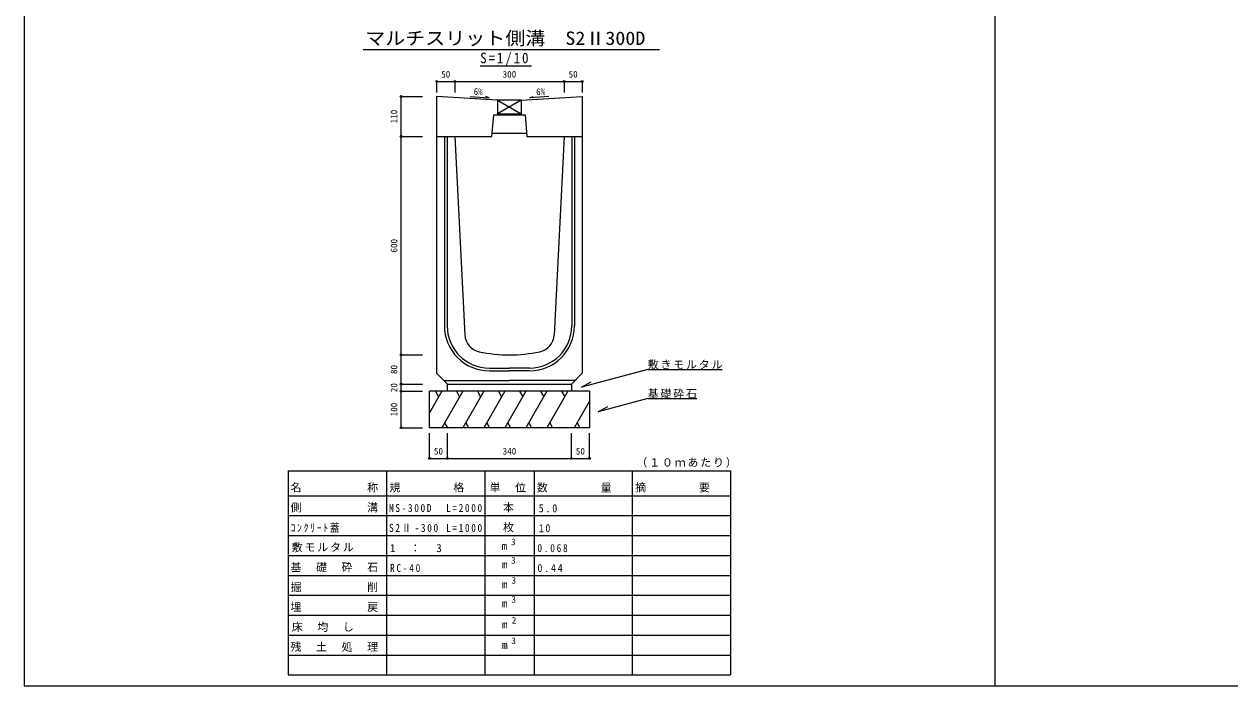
# Model space of a CAD drawing. Units: millimetres at full size, sheet at 1:10. Extents: x -3860 to 4140, y -1901 to 1766.
# Drawn here: x -3860 to -548, y -1901 to -83 of the extents above; entities that cross this region are included whole.
import ezdxf
from ezdxf.enums import TextEntityAlignment as Align

# ---------------------------------------------------------------- set-up
doc = ezdxf.new("R2010")
doc.units = ezdxf.units.MM
doc.header["$LTSCALE"] = 10
doc.header["$PDMODE"] = 32
doc.header["$PDSIZE"] = 5
doc.layers.add('0-0_通り芯', color=7, linetype='Continuous', lineweight=18)
doc.layers.add('0-1_躯体', color=4, linetype='Continuous')
doc.styles.add('ＭＳ ゴシック', font='')
doc.styles.get('ＭＳ ゴシック').set_extended_font_data('MS Gothic')

msp = doc.modelspace()

# ---------------------------------------------------------------- linework, layer by layer
at = {"layer": '0-0_通り芯', "color": 2}
for p, q in [((-3860.3, 1765.63), (-3860.3, -1901.04)), ((-3860.3, -1901.04), (4139.7, -1901.04))]:
    msp.add_line(p, q, dxfattribs=at)
at = {"layer": '0-0_通り芯', "color": 4}
msp.add_line((-1193.64, 1765.63), (-1193.64, -1901.04), dxfattribs=at)
at = {"layer": '0-0_通り芯'}
for p, q in [((-2928.8, -152.7), (-2114.8, -152.7)), ((-2607.41, -197.42), (-2466.44, -197.42)), ((-2147.19, -1031.83), (-2328.7, -1080.46)), ((-2147.19, -1031.83), (-1942.19, -1031.83)), ((-2712.92, -1091.6), (-2746.97, -1150.58)), ((-2746.97, -1191.6), (-2746.97, -1091.6)), ((-2306.97, -1091.6), (-2746.97, -1091.6)), ((-2730.22, -1091.6), (-2721.57, -1106.59)), ((-2655.18, -1091.6), (-2712.92, -1191.6)), ((-2696.97, -1091.6), (-2696.97, -1071.6)), ((-2672.49, -1091.6), (-2663.84, -1106.59)), ((-2597.45, -1091.6), (-2655.18, -1191.6)), ((-2614.75, -1091.6), (-2606.1, -1106.59)), ((-2539.71, -1091.6), (-2597.45, -1191.6)), ((-2557.02, -1091.6), (-2548.37, -1106.59)), ((-2481.98, -1091.6), (-2539.71, -1191.6)), ((-2499.28, -1091.6), (-2490.63, -1106.59)), ((-2424.24, -1091.6), (-2481.98, -1191.6)), ((-2441.55, -1091.6), (-2432.9, -1106.59)), ((-2366.51, -1091.6), (-2424.24, -1191.6)), ((-2383.81, -1091.6), (-2375.16, -1106.59)), ((-2356.97, -1071.6), (-2356.97, -1091.6)), ((-2328.7, -1080.46), (-2302.72, -1065.46)), ((-2306.97, -1091.6), (-2306.97, -1191.6)), ((-2306.97, -1118.45), (-2349.21, -1191.6)), ((-2147.19, -1111.63), (-2012.19, -1111.63)), ((-2306.97, -1191.6), (-2746.97, -1191.6)), ((-2705, -1177.88), (-2697.08, -1191.6)), ((-2647.26, -1177.88), (-2639.34, -1191.6)), ((-2589.53, -1177.88), (-2581.61, -1191.6)), ((-2531.79, -1177.88), (-2523.87, -1191.6)), ((-2474.06, -1177.88), (-2466.14, -1191.6)), ((-2416.32, -1177.88), (-2408.4, -1191.6)), ((-2341.29, -1177.88), (-2333.37, -1191.6)), ((-3134.47, -1310.16), (-1919.47, -1310.16)), ((-3134.47, -1310.16), (-3134.47, -1433.28)), ((-2864.47, -1310.16), (-2864.47, -1433.28)), ((-2594.47, -1310.16), (-2594.47, -1433.28)), ((-2459.47, -1310.16), (-2459.47, -1433.28)), ((-2189.47, -1310.16), (-2189.47, -1433.28)), ((-1919.47, -1310.16), (-1919.47, -1433.28)), ((-3134.47, -1378.56), (-1919.47, -1378.56)), ((-3134.47, -1433.28), (-1919.47, -1433.28)), ((-3134.47, -1433.28), (-3134.47, -1871.04)), ((-2864.47, -1433.28), (-2864.47, -1871.04)), ((-2594.47, -1433.28), (-2594.47, -1871.04)), ((-2459.47, -1433.28), (-2459.47, -1871.04)), ((-2189.47, -1433.28), (-2189.47, -1871.04)), ((-1919.47, -1433.28), (-1919.47, -1871.04)), ((-3134.47, -1488), (-1919.47, -1488)), ((-3134.47, -1542.72), (-1919.47, -1542.72)), ((-3134.47, -1597.44), (-1919.47, -1597.44)), ((-3134.47, -1652.16), (-1919.47, -1652.16)), ((-3134.47, -1706.88), (-1919.47, -1706.88)), ((-3134.47, -1761.6), (-1919.47, -1761.6)), ((-3134.47, -1816.32), (-1919.47, -1816.32)), ((-3134.47, -1871.04), (-1919.47, -1871.04)), ((-3048.97, -1871.04), (-2139.97, -1871.04))]:
    msp.add_line(p, q, dxfattribs=at)
at = {"layer": '0-0_通り芯', "color": 3}
for p, q in [((-2494.47, -291.6), (-2559.47, -329.6)), ((-2559.47, -291.6), (-2494.47, -329.6)), ((-2559.47, -291.6), (-2559.47, -331.9)), ((-2494.47, -291.6), (-2559.47, -291.6)), ((-2494.47, -291.6), (-2494.47, -331.9)), ((-2559.47, -329.6), (-2494.47, -329.6)), ((-2574.97, -391.6), (-2569.97, -331.9)), ((-2569.97, -331.9), (-2483.97, -331.9)), ((-2483.97, -331.9), (-2478.97, -391.6)), ((-2726.97, -391.6), (-2726.97, -1041.6)), ((-2726.97, -391.6), (-2676.97, -391.6)), ((-2726.97, -391.6), (-2574.97, -391.6)), ((-2705.77, -391.6), (-2705.77, -911.6)), ((-2698.17, -391.6), (-2698.17, -911.6)), ((-2676.97, -391.6), (-2649.73, -936.44)), ((-2574.22, -382.6), (-2479.73, -382.6)), ((-2478.97, -391.6), (-2326.97, -391.6)), ((-2376.97, -391.6), (-2404.21, -936.44)), ((-2376.97, -391.6), (-2326.97, -391.6)), ((-2355.77, -391.6), (-2355.77, -911.6)), ((-2348.17, -391.6), (-2348.17, -911.6)), ((-2326.97, -391.6), (-2326.97, -1041.6)), ((-2726.97, -1041.6), (-2696.97, -1071.6)), ((-2581.97, -1027.8), (-2526.97, -1027.8)), ((-2581.97, -1035.4), (-2526.97, -1035.4)), ((-2471.97, -1027.8), (-2526.97, -1027.8)), ((-2471.97, -1035.4), (-2526.97, -1035.4)), ((-2356.97, -1071.6), (-2326.97, -1041.6)), ((-2706.97, -1061.6), (-2526.97, -1061.6)), ((-2696.97, -1071.6), (-2356.97, -1071.6)), ((-2346.97, -1061.6), (-2526.97, -1061.6))]:
    msp.add_line(p, q, dxfattribs=at)
for points in [[(-2559.47, -291.6), (-2726.97, -281.6), (-2726.97, -391.6)], [(-2494.47, -291.6), (-2326.97, -281.6), (-2326.97, -391.6)]]:
    msp.add_lwpolyline(points, dxfattribs=at)
at = {"layer": '0-0_通り芯'}
for points in [[(-2634.86, -281.61), (-2582.7, -284.91), (-2592.25, -281.16)], [(-2419.08, -281.61), (-2471.23, -284.91), (-2461.69, -281.16)], [(-2147.19, -1111.63), (-2283.08, -1148.04), (-2257.1, -1133.04)]]:
    msp.add_lwpolyline(points, dxfattribs=at)
at = {"layer": '0-0_通り芯', "color": 3}
for centre, radius, start, end in [((-2581.97, -911.6), 123.8, 180, 270), ((-2581.97, -911.6), 116.2, 180, 270), ((-2471.97, -911.6), 123.8, 270, 0), ((-2471.97, -911.6), 116.2, 270, 0), ((-2599.79, -933.94), 50, 182.86, 257.99), ((-2454.15, -933.94), 50, 282.01, 357.14), ((-2526.97, -591.6), 400, 257.99, 282.01)]:
    msp.add_arc(centre, radius, start, end, dxfattribs=at)
at = {"layer": '0-1_躯体', "color": 7}
for p, q in [((-2726.97, -240.28), (-2676.97, -240.28)), ((-2676.97, -240.28), (-2376.97, -240.28)), ((-2376.97, -240.28), (-2326.97, -240.28)), ((-2824.61, -391.6), (-2824.61, -281.6)), ((-2824.61, -991.6), (-2824.61, -391.6)), ((-2824.61, -1071.6), (-2824.61, -991.6)), ((-2824.61, -1091.6), (-2824.61, -1071.6)), ((-2824.61, -1191.6), (-2824.61, -1091.6)), ((-2746.97, -1275.89), (-2696.97, -1275.89)), ((-2696.97, -1275.89), (-2356.97, -1275.89)), ((-2356.97, -1275.89), (-2306.97, -1275.89))]:
    msp.add_line(p, q, dxfattribs=at)
at = {"layer": '0-1_躯体'}
for p, q in [((-2726.97, -240.28), (-2726.97, -270.39)), ((-2676.97, -240.28), (-2676.97, -270.39)), ((-2376.97, -240.28), (-2376.97, -270.39)), ((-2326.97, -240.28), (-2326.97, -270.39)), ((-2824.61, -281.6), (-2765.71, -281.6)), ((-2824.61, -391.6), (-2765.71, -391.6)), ((-2824.61, -391.6), (-2765.71, -391.6)), ((-2824.61, -391.6), (-2765.71, -391.6)), ((-2824.61, -991.6), (-2765.71, -991.6)), ((-2824.61, -991.6), (-2765.71, -991.6)), ((-2824.61, -1071.6), (-2765.71, -1071.6)), ((-2824.61, -1071.6), (-2765.71, -1071.6)), ((-2824.61, -1071.6), (-2765.71, -1071.6)), ((-2824.61, -1091.6), (-2765.71, -1091.6)), ((-2824.61, -1191.6), (-2765.71, -1191.6)), ((-2746.97, -1275.89), (-2746.97, -1206.65)), ((-2696.97, -1275.89), (-2696.97, -1206.65)), ((-2356.97, -1275.89), (-2356.97, -1206.65)), ((-2306.97, -1275.89), (-2306.97, -1206.65))]:
    msp.add_line(p, q, dxfattribs=at)
for p in [(-2726.97, -240.28), (-2676.97, -240.28), (-2376.97, -240.28), (-2326.97, -240.28), (-2824.61, -281.6), (-2824.61, -391.6), (-2824.61, -991.6), (-2824.61, -1071.6), (-2824.61, -1091.6), (-2824.61, -1191.6), (-2746.97, -1275.89), (-2696.97, -1275.89), (-2356.97, -1275.89), (-2306.97, -1275.89)]:
    msp.add_point(p, dxfattribs=at)

# ---------------------------------------------------------------- texts
at = {"layer": '0-0_通り芯', "color": 3, "style": 'ＭＳ ゴシック', "width": 1.1}
msp.add_text('マルチスリット側溝\u3000S2Ⅱ300D', height=36.66, dxfattribs=at).set_placement((-2923.39, -150.68), align=Align.BOTTOM_LEFT)
at = {"layer": '0-0_通り芯', "color": 4, "style": 'ＭＳ ゴシック'}
for rotation, p in [(356.591, (-2626.11, -282)), (3.409, (-2452.78, -283.49))]:
    msp.add_text('6%', height=18.33, rotation=rotation, dxfattribs=at).set_placement(p, align=Align.BOTTOM_LEFT)
at = {"layer": '0-0_通り芯', "style": 'ＭＳ ゴシック'}
for p in [(-2548.55, -1534.46), (-2547.65, -1585.08), (-2547.65, -1639.8), (-2547.65, -1691.78), (-2547.56, -1749.92), (-2547.38, -1806.01)]:
    msp.add_text('m', height=21.99, dxfattribs=at).set_placement(p, align=Align.BOTTOM_LEFT)
at = {"layer": '0-0_通り芯', "color": 4, "style": 'ＭＳ ゴシック'}
for s, p in [('3', (-2522.45, -1520.1)), ('3', (-2522.45, -1570.71)), ('3', (-2521.28, -1625.78)), ('3', (-2521.55, -1678.03)), ('2', (-2520.65, -1735.56)), ('3', (-2521.55, -1791.65))]:
    msp.add_text(s, height=18.33, dxfattribs=at).set_placement(p, align=Align.BOTTOM_LEFT)
at = {"layer": '0-0_通り芯', "attachment_point": 7, "style": 'ＭＳ ゴシック'}
for s, insert, char_height in [('\\T1.28;\\W0.9;S=1/10', (-2607.41, -197.42), 29.33), ('\\T1.17;敷きモルタル', (-2147.19, -1031.83), 21.99), ('\\T1.17;基礎砕石', (-2147.19, -1111.63), 21.99), ('\\T1.17;（１０ｍあたり）', (-2178.22, -1301.22), 21.99), ('\\T1.17;名\u3000\u3000\u3000\u3000\u3000称', (-3128.47, -1369.62), 21.99), ('\\T1.17;規\u3000\u3000\u3000\u3000格', (-2856.72, -1369.62), 21.99), ('\\T1.17;単\u3000位', (-2581.47, -1369.62), 21.99), ('\\T1.17;数\u3000\u3000\u3000\u3000量', (-2451.72, -1369.62), 21.99), ('\\T1.17;摘\u3000\u3000\u3000\u3000要', (-2181.72, -1369.62), 21.99), ('\\T1.17;側\u3000\u3000\u3000\u3000\u3000溝', (-3128.47, -1424.34), 21.99), ('\\T1.36;\\W0.85;MS-300D\u3000L=2000', (-2857.72, -1423.55), 21.99), ('\\T1.17;\u3000本', (-2579.72, -1424.34), 21.99), ('\\T1.38;\\W0.9;5.0', (-2446.47, -1424.34), 21.99), ('\\T1.33;\\W0.9;ｺﾝｸﾘｰﾄ蓋', (-3128.47, -1479.06), 21.99), ('\\T1.36;\\W0.85;S2Ⅱ-300\\~L=1000', (-2857.72, -1478.27), 21.99), ('\\T1.17;\u3000枚', (-2579.72, -1479.06), 21.99), ('\\T1.36;\\W0.9;10', (-2446.47, -1479.06), 21.99), ('\\T1.17;敷モルタル', (-3124.97, -1533.78), 21.99), ('\\T1.21;1\u3000：\u30003', (-2854.97, -1533.78), 21.99), ('\\T1.38;\\W0.85;0.068', (-2449.97, -1533.78), 21.99), ('\\T1.17;基\u3000礎\u3000砕\u3000石', (-3128.47, -1588.5), 21.99), ('\\T1.38;\\W0.85;RC-40', (-2854.97, -1588.5), 21.99), ('\\T1.38;\\W0.9;0.44', (-2449.97, -1588.5), 21.99), ('\\T1.17;掘\u3000\u3000\u3000\u3000\u3000削', (-3128.47, -1643.22), 21.99), ('\\T1.17;埋\u3000\u3000\u3000\u3000\u3000戻', (-3128.47, -1697.94), 21.99), ('\\T1.17;床\u3000均\u3000し', (-3124.97, -1752.66), 21.99), ('\\T1.17;残\u3000土\u3000処\u3000理', (-3128.47, -1807.38), 21.99)]:
    msp.add_mtext(s, dxfattribs=dict(at, insert=insert, char_height=char_height))
at = {"layer": '0-1_躯体', "style": 'ＭＳ ゴシック'}
for s, p in [('50', (-2714.47, -235.28)), ('300', (-2545.72, -235.28)), ('50', (-2364.47, -235.28)), ('50', (-2734.47, -1270.89)), ('340', (-2545.72, -1270.89)), ('50', (-2344.47, -1270.89))]:
    msp.add_text(s, height=18.33, dxfattribs=at).set_placement(p, align=Align.BOTTOM_LEFT)
for s, p in [('110', (-2829.61, -355.35)), ('600', (-2829.61, -710.35)), ('80', (-2829.61, -1044.1)), ('20', (-2829.61, -1094.1)), ('100', (-2829.61, -1160.35))]:
    msp.add_text(s, height=18.33, rotation=90, dxfattribs=at).set_placement(p, align=Align.BOTTOM_LEFT)

doc.saveas('drawing.dxf')
